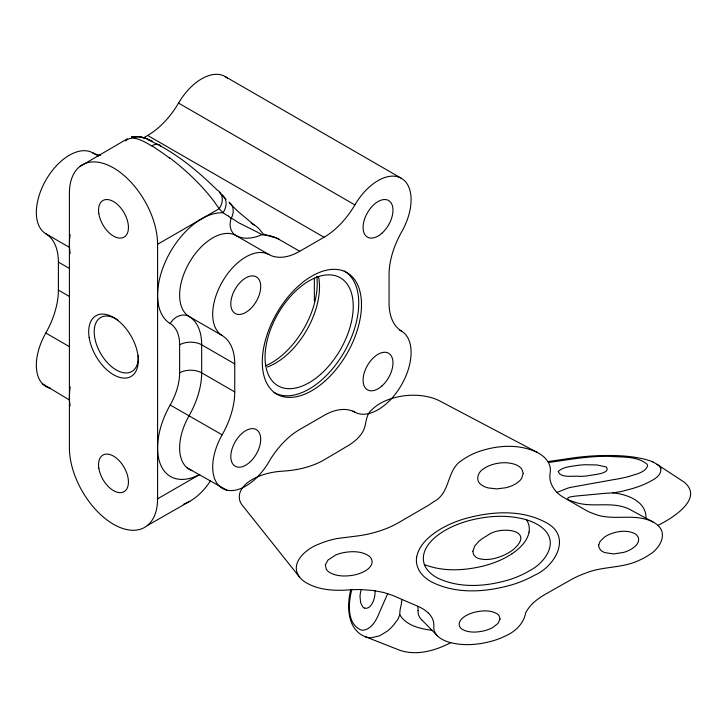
<?xml version="1.0" encoding="UTF-8"?>
<svg xmlns="http://www.w3.org/2000/svg" width="727" height="727" viewBox="0 0 727 727"><rect width="100%" height="100%" fill="white"/><g stroke="black" fill="none" stroke-linecap="round" stroke-linejoin="round"><path stroke-width="1.09" d="M645.958 518.16C646.648 501.257 626.747 494.106 612.87 492.888A122.799 70.901 0 0 0 597.458 494.051L575.62 496.087A49.254 28.435 0 0 0 574.53 496.223C572.631 496.668 565.706 496.904 568.069 499.622M401.949 599.421L401.359 603.846A105.188 60.732 0 0 1 400.722 606.763A97.327 56.197 0 0 0 399.786 614.815L397.878 619.359L393.498 625.156A77.171 44.556 0 0 1 387.673 630.891L379.685 635.825L371.343 637.761A9.905 5.716 0 0 1 367.58 637.397L366.39 637.088A11.668 6.734 0 0 1 365.245 636.688C358.102 634.089 352.904 627.701 350.759 620.531M529.074 532.073C527.248 541.479 519.741 548.494 512.144 553.674M351.768 589.724C348.397 602.774 346.397 623.948 361.41 630.1A5.034 2.908 0 0 0 363.391 630.164C368.407 629.646 372.188 625.656 374.85 621.703A97.6 56.342 0 0 0 378.594 614.397L387.064 595.095A116.229 67.102 0 0 1 387.845 593.668M428.394 613.115A40.657 23.473 0 0 0 417.534 606.145L392.444 595.331L383.82 592.514L373.424 590.524L361.237 589.597L360.619 591.887A77.489 44.738 0 0 0 360.019 596.94L360.71 602.856L362.7 606.763A6.788 3.917 0 0 0 364.463 608.135M125.635 140.847C133.595 133.368 146.736 143.537 154.778 147.517M210.376 481.001C205.096 489.144 198.235 496.414 189.802 501.312L147.272 525.594M557.018 492.415L567.832 488.117A76.798 44.338 0 0 1 570.541 487.408L613.661 479.629A101.28 58.469 0 0 0 628.919 476.503M79.725 166.592L127.452 138.766M143.792 137.694L147.681 135.449A62.349 35.996 -60 0 0 178.533 103.089A46.764 26.999 -60 0 1 227.46 78.207M157.586 244.272A62.349 35.996 60 0 0 113.494 167.91A62.349 35.996 60 0 0 69.41 193.364L69.41 447.914A62.349 35.996 60 0 0 113.494 524.276A62.349 35.996 60 0 0 157.586 498.822L157.586 244.272L219.072 208.776A15.585 12.532 -43 0 0 217.082 189.901C196.753 170.127 174.235 151.243 148.026 139.92M299.76 251.278L324.033 237.266A62.349 35.996 -60 0 0 354.885 204.905A46.764 26.999 -60 0 1 401.413 178.324A46.764 26.999 -60 0 1 401.649 231.904A62.349 35.996 -60 0 0 389.054 274.806L389.054 302.832A62.349 35.996 -60 0 0 401.649 331.194A46.764 26.999 -60 0 1 401.413 385.046A46.764 26.999 -60 0 1 354.885 412.182A62.349 35.996 -60 0 0 324.033 415.453L299.76 429.466A62.349 35.996 -60 0 0 268.908 461.827A46.764 26.999 -60 0 1 222.38 488.408A46.764 26.999 -60 0 1 222.144 434.828A62.349 35.996 -60 0 0 234.739 391.926L234.739 363.9A62.349 35.996 -60 0 0 222.144 335.538A46.764 26.999 -60 0 1 222.38 281.685A46.764 26.999 -60 0 1 268.908 254.55A62.349 35.996 -60 0 0 299.76 251.278L277.523 238.529M157.586 498.822L199.716 474.495A62.358 36.005 -60 0 1 160.64 464.789A62.358 36.005 -60 0 1 170.173 405.003A46.773 26.999 -60 0 0 179.633 372.833L179.633 344.807A46.773 26.999 -60 0 0 170.182 323.542A62.368 36.005 -60 0 1 166.538 259.239A62.368 36.005 -60 0 1 222.889 212.829A15.585 12.532 -43 0 0 220.89 193.973L219.363 192.346M568.269 499.74A43.075 24.872 0 0 0 573.794 501.803C590.669 508.182 609.171 501.494 626.002 507.746A28.935 16.703 0 0 1 630 509.545L653.082 522.004A28.489 16.448 0 0 1 657.89 525.403C671.13 518.924 704.572 498.949 684.189 482.137L657.054 464.326A15.721 9.078 0 0 1 660.879 468.715M189.802 501.312L183.522 504.329M657.89 525.403C668.34 534.672 658.826 549.512 649.084 554.874A65.148 37.613 0 0 1 638.379 560.681C621.649 568.432 602.456 566.142 585.48 573.185A86.131 49.727 0 0 0 570.768 579.873L545.414 594.213C537.544 598.775 529.765 604.573 525.676 612.925C523.704 623.348 515.788 631.227 506.319 635.552A65.066 37.568 0 0 1 493.16 640.76C479.484 644.704 464.717 646.121 450.767 642.695C435.446 650.61 416.853 656.018 399.905 650.32L365.245 636.688M628.9 476.485C635.28 474.158 644.44 473.095 647.521 466.207A8.515 4.916 0 0 0 646.975 464.099C636.897 455.874 622.194 457.401 609.935 456.365C589.615 455.802 569.595 459.582 549.557 462.381M612.87 492.888L621.512 491.488L632.617 488.508A93.701 54.098 0 0 0 645.294 483.909C651.265 480.674 661.597 477.076 660.816 468.724M131.469 137.158L139.066 136.585L147.09 138.757L139.066 136.585L131.469 137.158C138.757 135.467 146.027 138.021 152.534 141.174M361.237 589.588A75.063 43.338 0 0 0 350.787 589.779C335.156 591.033 318.344 590.506 304.74 581.836A36.15 20.874 0 0 1 299.542 577.111L242.445 505.429A35.223 20.338 0 0 1 239.692 500.212C237.084 489.744 247.171 481.683 255.577 477.766A50.926 29.398 0 0 1 277.905 471.559L283.139 471.105A67.084 38.731 0 0 0 324.56 459.618L347.724 445.896A64.312 37.132 0 0 0 362.818 431.693C366.917 424.677 364.909 415.172 371.979 409.655A50.299 29.044 0 0 1 387.918 399.795C402.149 394.534 418.17 393.607 432.747 398.051A37.041 21.383 0 0 1 439.726 400.95L537.426 452.494A39.113 22.582 0 0 1 547.822 461.6L570.032 458.346A152.47 88.031 0 0 1 592.541 455.965A146.654 84.668 0 0 1 615.106 455.575A103.597 59.814 0 0 1 631.599 456.792A76.617 44.238 0 0 1 635.625 457.365M432.056 630.318C420.233 628.846 406.448 625.711 399.777 614.815M271.271 236.248L261.92 234.648A62.349 35.996 -60 0 1 235.839 235.457A46.764 26.999 -60 0 0 189.311 262.592A46.764 26.999 -60 0 0 189.075 316.454A62.349 35.996 -60 0 1 201.67 344.807L201.67 372.833A62.349 35.996 -60 0 1 189.075 415.735A46.764 26.999 -60 0 0 191.992 470.551M450.767 642.695L447.55 641.723A28.18 16.267 0 0 1 437.418 635.834L421.724 619.813M273.025 236.757L274.043 237.093M364.509 608.099C368.916 609.48 371.988 604.519 373.351 601.038A74.89 43.238 0 0 0 375.077 590.76M424.368 564.552A45.41 26.217 0 0 0 428.603 571.322L430.411 573.094A43.256 24.972 0 0 0 437.599 578.029C459.519 588.552 485.409 586.634 508.191 580.055A85.586 49.418 0 0 0 529.747 570.613C543.296 563.807 558.191 545.059 545.441 530.855A43.266 24.982 0 0 0 539.189 525.53L536.708 524.049A45.528 26.29 0 0 0 524.903 519.36C505.419 514.198 484.582 515.979 465.425 521.659A85.659 49.454 0 0 0 445.188 530.337C433.465 536.953 419.434 549.612 424.359 564.552C443.406 571.995 464.862 570.659 484.346 565.77A82.405 47.582 0 0 0 512.135 553.665M537.426 452.494C518.642 443.461 496.196 445.206 477.048 452.212A65.021 37.54 0 0 0 462.272 460.109C445.969 469.787 451.267 492.942 433.465 501.848A84.405 48.727 0 0 1 426.631 506.346L398.587 522.649A86.149 49.736 0 0 1 359.356 535.708L336.828 538.571A65.912 38.049 0 0 0 319.071 544.023C306.63 548.412 288.937 563.007 299.542 577.111M653.082 522.004C634.535 512.399 612.743 521.741 593.668 513.725A42.648 24.618 0 0 1 585.526 510.054L564.088 497.686C555.274 493.006 548.176 483.282 550.148 472.923A45.756 26.417 0 0 0 547.913 461.581M226.769 490.134L187.266 467.915M170.182 405.012L222.144 434.828M69.474 400.05L42.339 383.656M225.052 76.508L401.413 178.324M178.533 103.089L354.885 204.905M147.681 135.449L324.033 237.266M251.233 223.271L254.177 224.961A29.725 17.157 0 0 1 260.157 230.205L263.365 234.094L270.099 235.939A28.798 16.63 0 0 1 279.259 239.392M50.626 388.363A46.764 26.999 -60 0 1 45.792 333.011A62.349 35.996 -60 0 0 58.387 290.109L58.387 262.083A62.349 35.996 -60 0 0 45.792 233.721A46.764 26.999 -60 0 1 46.028 179.869A46.764 26.999 -60 0 1 92.547 152.734L98.381 156.105M268.908 254.55L235.839 235.457A15.585 12.723 -61 0 1 231.35 218.027A15.585 12.232 -43.7 0 0 228.987 202.133M399.686 330.058L401.649 331.194M45.792 233.721L69.129 247.198M222.144 335.538L189.075 316.454A15.585 12.723 -59 0 0 170.182 323.542M352.931 411.055L354.885 412.182M58.387 262.083L69.083 268.254M234.739 363.9L201.67 344.807A15.585 8.997 0 0 0 179.633 344.807M58.387 290.109L69.083 296.28M234.739 391.926L201.67 372.833A15.585 8.997 0 0 0 179.633 372.833M45.792 333.011L69.129 346.488M228.705 216.146C222.271 213.42 218.354 207.822 214.638 202.197C201.997 185.249 186.412 170.645 169.7 157.777M254.177 224.961L238.983 212.302A79.816 11.332 35.8 0 1 233.222 206.777L229.496 202.997M231.35 218.027L238.747 222.789L257.74 232.331A9.705 0.509 28 0 1 262.202 234.776M224.943 198.253L225.406 198.735M225.634 198.971L226.097 199.452M224.716 198.017L221.453 194.582M526.612 519.85L527.602 521.622A48.936 28.253 0 0 1 529.02 532.073M314.364 278.032L314.364 301.251M437.363 635.852A30.089 17.375 0 0 1 433.865 626.383L433.828 624.611A40.812 23.564 0 0 0 428.448 613.097M350.787 589.779A180.351 104.125 0 0 0 349.387 596.394A185.612 107.16 0 0 0 348.715 608.772A133.123 76.853 0 0 0 350.705 620.54M652.919 462.081A30.861 17.821 0 0 1 657.026 464.308M635.58 457.474A51.126 29.516 0 0 1 653.073 461.954M421.642 619.831A30.016 17.33 0 0 1 418.098 610.535M417.716 606.227A44.047 25.427 0 0 1 418.016 610.526M151.843 145.773A15.585 8.997 -60 0 1 160.876 145.982M228.623 216.273A123.263 73.109 -58.4 0 1 231.086 218.391M271.026 236.52A26.908 13.922 2.8 0 1 272.752 237.011M273.934 237.202A24.436 13.758 1 0 1 277.405 238.61M70.219 253.523A62.368 36.005 -60 0 1 69.401 244.272A62.358 36.005 -60 0 1 70.137 234.585M70.137 405.848A62.358 36.005 -60 0 1 69.401 397.006A62.368 36.005 -60 0 1 70.219 386.828M138.239 355.385A31.179 18.002 60 0 1 116.774 370.252A31.179 18.002 60 0 1 94.21 331.176A31.179 18.002 60 0 1 117.829 320.016M155.051 148.026A55.488 13.204 40.1 0 1 169.709 158.195M100.635 155.296A62.349 35.996 -60 0 1 92.547 152.734M316.763 276.324A64.748 37.386 -60 0 1 265.737 365.763M318.453 276.387A62.349 35.996 -60 0 1 267.409 366.99M344.216 271.026A70.146 40.494 -60 0 1 344.216 352.022A70.146 40.494 -60 0 1 274.07 392.525M472.85 551.275L473.504 554.547L475.831 557.127A10.86 6.27 0 0 0 478.448 558.445C487.881 561.226 498.004 558.163 506.519 553.947A49.7 28.689 0 0 0 513.762 549.185C536.208 529.22 499.058 525.594 487.39 535.554A49.372 28.507 0 0 0 478.72 541.47L474.695 546.131L472.85 551.275M598.712 544.986L598.866 547.158L600.484 549.93A12.922 7.461 0 0 0 604.873 552.611L613.661 553.929L623.566 552.429A28.689 16.557 0 0 0 635.907 545.495C638.56 543.014 639.905 538.416 637.116 535.526A12.932 7.47 0 0 0 633.553 533.018C626.029 530.001 617.423 531.21 610.053 534.091A29.398 16.975 0 0 0 604.182 537.317L600.011 541.542L598.712 544.986M523.24 473.386L521.613 478.448A28.644 16.539 0 0 1 505.947 487.717L496.832 488.907L488.171 487.926A17.548 10.133 0 0 1 481.074 484.618C475.204 480.629 477.812 472.232 483.182 469.115A29.353 16.948 0 0 1 490.843 465.08C498.586 462.399 507.31 461.727 515.134 464.471A17.412 10.051 0 0 1 517.878 465.743A17.602 10.16 0 0 1 521.813 469.169L523.24 473.386M325.332 564.979L326.332 569.395A16.385 9.46 0 0 0 329.822 572.594C336.646 576.411 344.907 576.493 352.45 575.339A29.616 17.094 0 0 0 363.982 571.604C368.644 569.414 374.478 563.952 371.206 558.436A16.303 9.415 0 0 0 368.989 556.028C361.573 550.921 351.823 551.102 343.308 552.674A29.816 17.212 0 0 0 335.556 555.092L327.932 560.117L325.332 564.979M416.68 556.846C415.308 564.279 418.688 571.785 424.186 576.711A48.582 28.044 0 0 0 430.62 581.418C456.211 594.877 487.29 592.26 514.143 584.126A96.918 55.952 0 0 0 534.463 575.275C554.81 566.687 572.376 536.744 546.55 522.849C521.041 508.727 489.589 511.372 462.554 519.387A96.927 55.961 0 0 0 441.035 528.783C430.357 535.163 419.352 544.041 416.68 556.846M500.031 618.995L497.94 623.475L492.915 627.401A29.171 16.839 0 0 1 483.428 630.981C476.612 632.426 468.979 632.917 462.636 629.555A12.332 7.116 0 0 1 460.218 627.519C456.492 622.176 463.063 616.841 467.543 614.842A29.389 16.966 0 0 1 474.24 612.343C481.647 610.544 490.171 609.771 497.004 613.761A12.332 7.125 0 0 1 499.095 615.76L500.031 618.995M558.263 471.396C560.244 478.702 574.394 475.431 580.282 476.403A63.731 36.795 0 0 0 587.67 475.84C591.26 474.767 611.098 473.986 606.463 467.225A6.961 4.017 0 0 0 605.882 466.898L597.094 464.962L585.399 464.735A63.749 36.804 0 0 0 578.229 465.28C571.504 466.461 563.543 466.58 558.263 471.396M89.148 337.455A35.069 20.247 60 0 0 129.733 377.113A35.069 20.247 60 0 0 121.609 323.715A35.069 20.247 60 0 0 89.148 337.455M98.817 468.161A21.138 12.205 60 0 0 123.281 492.061A21.138 12.205 60 0 0 118.383 459.882A21.138 12.205 60 0 0 98.817 468.161M98.817 213.611A21.138 12.205 60 0 0 123.281 237.511A21.138 12.205 60 0 0 118.383 205.332A21.138 12.205 60 0 0 98.817 213.611M320.552 374.36A62.349 35.996 -60 0 0 340.318 277.778A62.349 35.996 -60 0 0 266.555 343.189A62.349 35.996 -60 0 0 320.552 374.36M381.893 233.258A21.138 12.205 -60 0 0 388.6 200.516A21.138 12.205 -60 0 0 363.591 222.689A21.138 12.205 -60 0 0 381.893 233.258M381.893 385.982A21.138 12.205 -60 0 0 388.6 353.24A21.138 12.205 -60 0 0 363.591 375.414A21.138 12.205 -60 0 0 381.893 385.982M249.634 309.62A21.138 12.205 -60 0 0 256.331 276.878A21.138 12.205 -60 0 0 231.322 299.051A21.138 12.205 -60 0 0 249.634 309.62M324.733 381.275A70.146 40.494 -60 0 0 346.97 272.616A70.146 40.494 -60 0 0 263.983 346.206A70.146 40.494 -60 0 0 324.733 381.275M249.634 462.345A21.138 12.205 -60 0 0 256.331 429.612A21.138 12.205 -60 0 0 231.322 451.776A21.138 12.205 -60 0 0 249.634 462.345"/></g></svg>
